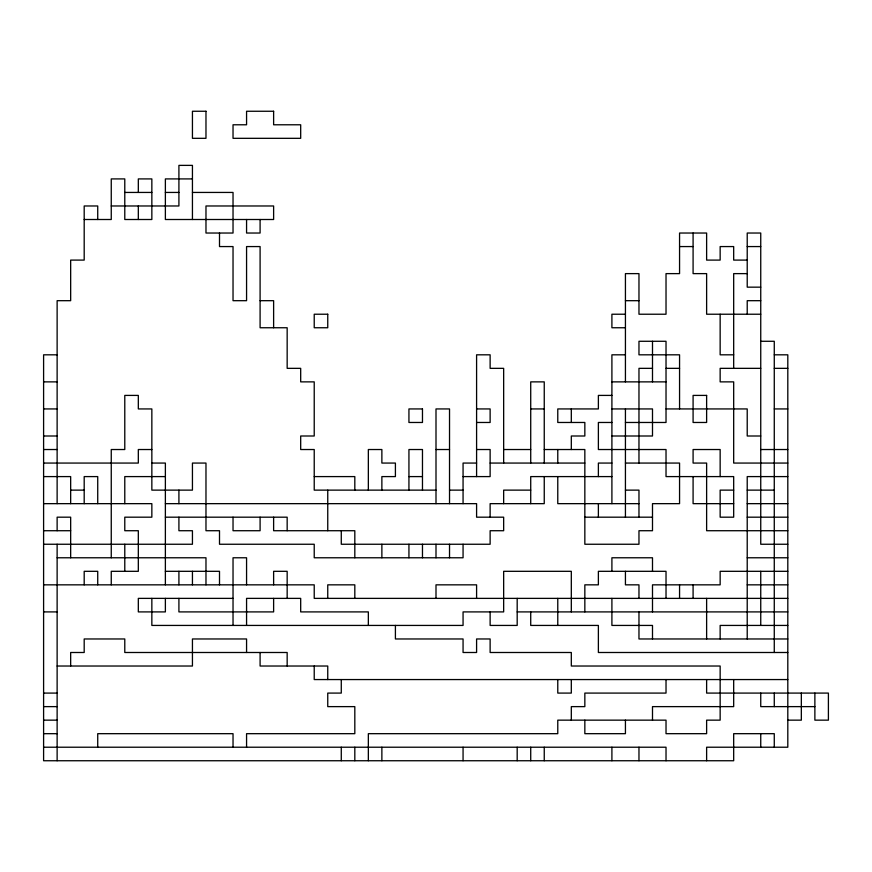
<?xml version="1.0" encoding="UTF-8"?>
<svg xmlns="http://www.w3.org/2000/svg" width="872" height="872" viewBox="0 0 872 872"><rect width="100%" height="100%" fill="white"/><g stroke="black" fill="none" stroke-linecap="round" stroke-linejoin="round"><path stroke-width="1.31" d="M192.44 178.913L165.375 178.913L165.375 219.504L273.623 219.504L273.623 205.977L205.977 205.977L205.977 233.031L233.031 233.031L233.031 192.44L192.44 192.44M124.783 192.44L151.848 192.44M165.375 192.44L178.913 192.44M111.256 205.977L178.913 205.977L178.913 165.375L192.44 165.375L192.44 219.504M84.192 219.504L111.256 219.504L111.256 178.913L124.783 178.913L124.783 219.504L151.848 219.504L151.848 178.913L138.321 178.913L138.321 192.44M679.561 246.569L693.087 246.569M747.217 246.569L760.744 246.569M747.217 260.096L733.679 260.096L733.679 246.569L720.152 246.569L720.152 260.096L706.625 260.096L706.625 233.031L679.561 233.031L679.561 273.623L666.023 273.623L666.023 314.225L638.969 314.225L638.969 273.623L625.431 273.623L625.431 381.871M747.217 273.623L733.679 273.623L733.679 368.344M760.744 287.161L747.217 287.161L747.217 233.031L760.744 233.031L760.744 544.248L787.808 544.248M260.096 300.687L273.623 300.687L273.623 327.752M625.431 300.687L638.969 300.687M760.744 300.687L747.217 300.687L747.217 314.225M625.431 314.225L611.904 314.225L611.904 327.752L625.431 327.752M760.744 314.225L706.625 314.225L706.625 273.623L693.087 273.623L693.087 233.031M760.744 341.279L774.271 341.279L774.271 652.496M57.127 354.817L43.6 354.817L43.6 760.744L733.679 760.744L733.679 733.679L774.271 733.679L774.271 747.217M625.431 354.817L611.904 354.817L611.904 503.656M733.679 354.817L720.152 354.817L720.152 314.225M774.271 354.817L787.808 354.817L787.808 747.217L706.625 747.217L706.625 760.744M652.496 368.344L638.969 368.344L638.969 463.065M666.023 368.344L679.561 368.344M760.744 368.344L720.152 368.344L720.152 381.871L733.679 381.871L733.679 463.065L787.808 463.065M774.271 368.344L787.808 368.344M43.6 381.871L57.127 381.871M611.904 381.871L666.023 381.871M611.904 395.408L598.377 395.408L598.377 408.935L557.775 408.935L557.775 422.473L584.84 422.473L584.84 436L571.313 436L571.313 449.527M43.6 408.935L57.127 408.935M476.592 408.935L490.129 408.935L490.129 422.473L476.592 422.473M530.721 408.935L544.248 408.935M611.904 408.935L652.496 408.935L652.496 436L611.904 436M666.023 408.935L747.217 408.935L747.217 436L760.744 436M774.271 408.935L787.808 408.935M611.904 422.473L598.377 422.473L598.377 449.527L666.023 449.527L666.023 476.592L733.679 476.592L733.679 517.183L720.152 517.183L720.152 490.129L733.679 490.129M625.431 422.473L666.023 422.473L666.023 341.279L638.969 341.279L638.969 354.817L679.561 354.817L679.561 408.935M43.6 436L57.127 436M43.6 449.527L57.127 449.527M151.848 449.527L138.321 449.527L138.321 463.065L43.6 463.065M436 449.527L449.527 449.527M476.592 449.527L490.129 449.527L490.129 476.592L463.065 476.592M503.656 449.527L530.721 449.527M544.248 449.527L584.84 449.527L584.84 544.248L638.969 544.248L638.969 530.721L652.496 530.721L652.496 503.656L679.561 503.656L679.561 463.065L625.431 463.065M760.744 449.527L787.808 449.527M151.848 463.065L165.375 463.065L165.375 584.84M476.592 463.065L463.065 463.065L463.065 503.656M490.129 463.065L584.84 463.065M611.904 463.065L598.377 463.065L598.377 476.592M43.6 476.592L70.665 476.592L70.665 503.656M165.375 476.592L124.783 476.592L124.783 503.656M314.225 476.592L354.817 476.592L354.817 490.129M408.935 476.592L422.473 476.592M611.904 476.592L530.721 476.592L530.721 503.656M787.808 476.592L747.217 476.592L747.217 638.969M70.665 490.129L84.192 490.129M436 490.129L314.225 490.129L314.225 449.527L300.687 449.527L300.687 436L314.225 436L314.225 381.871L300.687 381.871L300.687 368.344L287.161 368.344L287.161 327.752L260.096 327.752L260.096 246.569L246.569 246.569L246.569 300.687L233.031 300.687L233.031 246.569L219.504 246.569L219.504 233.031M449.527 490.129L463.065 490.129M530.721 490.129L503.656 490.129L503.656 503.656M625.431 490.129L638.969 490.129L638.969 517.183M747.217 490.129L774.271 490.129M43.6 503.656L151.848 503.656L151.848 517.183L124.783 517.183L124.783 530.721L138.321 530.721L138.321 571.313L111.256 571.313L111.256 584.84M165.375 503.656L476.592 503.656L476.592 517.183L503.656 517.183L503.656 530.721L490.129 530.721L490.129 544.248L341.279 544.248L341.279 530.721M638.969 503.656L557.775 503.656L557.775 476.592M733.679 503.656L693.087 503.656L693.087 476.592M747.217 503.656L787.808 503.656M165.375 517.183L287.161 517.183L287.161 530.721M584.84 517.183L652.496 517.183M747.217 517.183L787.808 517.183M43.6 530.721L70.665 530.721M787.808 530.721L706.625 530.721L706.625 463.065L693.087 463.065L693.087 449.527L720.152 449.527L720.152 476.592M43.6 544.248L192.44 544.248L192.44 530.721L178.913 530.721L178.913 517.183M57.127 557.775L205.977 557.775L205.977 584.84M747.217 557.775L787.808 557.775M165.375 571.313L219.504 571.313L219.504 584.84M787.808 571.313L720.152 571.313L720.152 584.84L652.496 584.84L652.496 611.904M43.6 584.84L314.225 584.84L314.225 598.377L787.808 598.377M747.217 584.84L787.808 584.84M233.031 598.377L138.321 598.377L138.321 611.904L165.375 611.904L165.375 598.377M43.6 611.904L57.127 611.904M517.183 611.904L787.808 611.904M787.808 625.431L720.152 625.431L720.152 638.969M787.808 638.969L638.969 638.969L638.969 611.904M787.808 652.496L598.377 652.496L598.377 625.431L530.721 625.431L530.721 611.904M57.127 666.023L192.44 666.023L192.44 638.969L246.569 638.969L246.569 652.496M787.808 679.561L314.225 679.561L314.225 666.023M43.6 693.087L57.127 693.087M43.6 706.625L57.127 706.625M814.873 706.625L760.744 706.625L760.744 693.087M43.6 720.152L57.127 720.152M787.808 720.152L801.335 720.152L801.335 693.087M43.6 733.679L57.127 733.679M43.6 747.217L666.023 747.217L666.023 760.744M814.873 693.087L814.873 720.152L828.4 720.152L828.4 693.087L706.625 693.087L706.625 679.561M774.271 693.087L774.271 706.625M760.744 571.313L760.744 625.431M760.744 733.679L760.744 747.217M733.679 679.561L733.679 706.625L652.496 706.625L652.496 720.152M706.625 598.377L706.625 638.969M693.087 584.84L693.087 598.377M679.561 584.84L679.561 598.377M666.023 598.377L666.023 571.313L598.377 571.313L598.377 584.84L584.84 584.84L584.84 611.904M666.023 679.561L666.023 693.087L584.84 693.087L584.84 706.625L571.313 706.625L571.313 720.152M652.496 341.279L652.496 381.871M652.496 571.313L652.496 557.775L611.904 557.775L611.904 571.313M652.496 638.969L652.496 625.431L611.904 625.431L611.904 598.377M638.969 598.377L638.969 584.84L625.431 584.84L625.431 571.313M638.969 747.217L638.969 760.744M625.431 408.935L625.431 517.183M625.431 720.152L625.431 733.679L584.84 733.679L584.84 720.152M611.904 747.217L611.904 760.744M598.377 503.656L598.377 517.183M571.313 408.935L571.313 422.473M571.313 611.904L571.313 571.313L503.656 571.313L503.656 611.904L463.065 611.904L463.065 625.431L151.848 625.431L151.848 598.377M571.313 679.561L571.313 693.087L557.775 693.087L557.775 679.561M557.775 449.527L557.775 463.065M557.775 598.377L557.775 625.431M544.248 463.065L544.248 381.871L530.721 381.871L530.721 463.065M544.248 476.592L544.248 503.656L490.129 503.656L490.129 517.183M544.248 747.217L544.248 760.744M530.721 747.217L530.721 760.744M517.183 598.377L517.183 625.431L490.129 625.431L490.129 611.904M517.183 747.217L517.183 760.744M503.656 463.065L503.656 368.344L490.129 368.344L490.129 354.817L476.592 354.817L476.592 476.592M476.592 598.377L476.592 584.84L436 584.84L436 598.377M463.065 544.248L463.065 557.775L314.225 557.775L314.225 544.248L219.504 544.248L219.504 530.721L205.977 530.721L205.977 463.065L192.44 463.065L192.44 490.129L151.848 490.129L151.848 408.935L138.321 408.935L138.321 395.408L124.783 395.408L124.783 449.527L111.256 449.527L111.256 557.775M463.065 747.217L463.065 760.744M449.527 503.656L449.527 408.935L436 408.935L436 503.656M449.527 544.248L449.527 557.775M436 544.248L436 557.775M422.473 490.129L422.473 449.527L408.935 449.527L408.935 490.129M422.473 544.248L422.473 557.775M408.935 544.248L408.935 557.775M395.408 625.431L395.408 638.969L463.065 638.969L463.065 652.496L476.592 652.496L476.592 638.969L490.129 638.969L490.129 652.496L571.313 652.496L571.313 666.023L720.152 666.023L720.152 720.152L706.625 720.152L706.625 733.679L666.023 733.679L666.023 720.152L557.775 720.152L557.775 733.679L368.344 733.679L368.344 760.744M381.871 490.129L381.871 476.592L395.408 476.592L395.408 463.065L381.871 463.065L381.871 449.527L368.344 449.527L368.344 490.129M381.871 544.248L381.871 557.775M381.871 747.217L381.871 760.744M368.344 625.431L368.344 611.904L300.687 611.904L300.687 598.377L246.569 598.377L246.569 625.431M354.817 557.775L354.817 530.721L273.623 530.721L273.623 517.183M354.817 598.377L354.817 584.84L327.752 584.84L327.752 598.377M354.817 747.217L354.817 760.744M341.279 679.561L341.279 693.087L327.752 693.087L327.752 706.625L354.817 706.625L354.817 733.679L246.569 733.679L246.569 747.217M341.279 747.217L341.279 760.744M327.752 490.129L327.752 530.721M327.752 679.561L327.752 666.023L260.096 666.023L260.096 652.496M287.161 598.377L287.161 571.313L273.623 571.313L273.623 584.84M287.161 666.023L287.161 652.496L124.783 652.496L124.783 638.969L84.192 638.969L84.192 652.496L70.665 652.496L70.665 666.023M273.623 598.377L273.623 611.904L178.913 611.904L178.913 598.377M260.096 219.504L260.096 233.031L246.569 233.031L246.569 219.504M260.096 517.183L260.096 530.721L233.031 530.721L233.031 517.183M246.569 584.84L246.569 557.775L233.031 557.775L233.031 625.431M233.031 747.217L233.031 733.679L97.729 733.679L97.729 747.217M192.44 571.313L192.44 584.84M178.913 490.129L178.913 503.656M178.913 571.313L178.913 584.84M138.321 205.977L138.321 219.504M124.783 544.248L124.783 571.313M97.729 219.504L97.729 205.977L84.192 205.977L84.192 260.096L70.665 260.096L70.665 300.687L57.127 300.687L57.127 503.656M97.729 503.656L97.729 476.592L84.192 476.592L84.192 503.656M97.729 584.84L97.729 571.313L84.192 571.313L84.192 584.84M70.665 557.775L70.665 517.183L57.127 517.183L57.127 530.721M57.127 544.248L57.127 760.744M205.977 111.256L192.44 111.256L192.44 138.321L205.977 138.321L205.977 111.256M273.623 111.256L246.569 111.256L246.569 124.783L233.031 124.783L233.031 138.321L300.687 138.321L300.687 124.783L273.623 124.783L273.623 111.256M327.752 314.225L314.225 314.225L314.225 327.752L327.752 327.752L327.752 314.225M706.625 395.408L693.087 395.408L693.087 422.473L706.625 422.473L706.625 395.408M422.473 408.935L408.935 408.935L408.935 422.473L422.473 422.473L422.473 408.935"/></g></svg>
